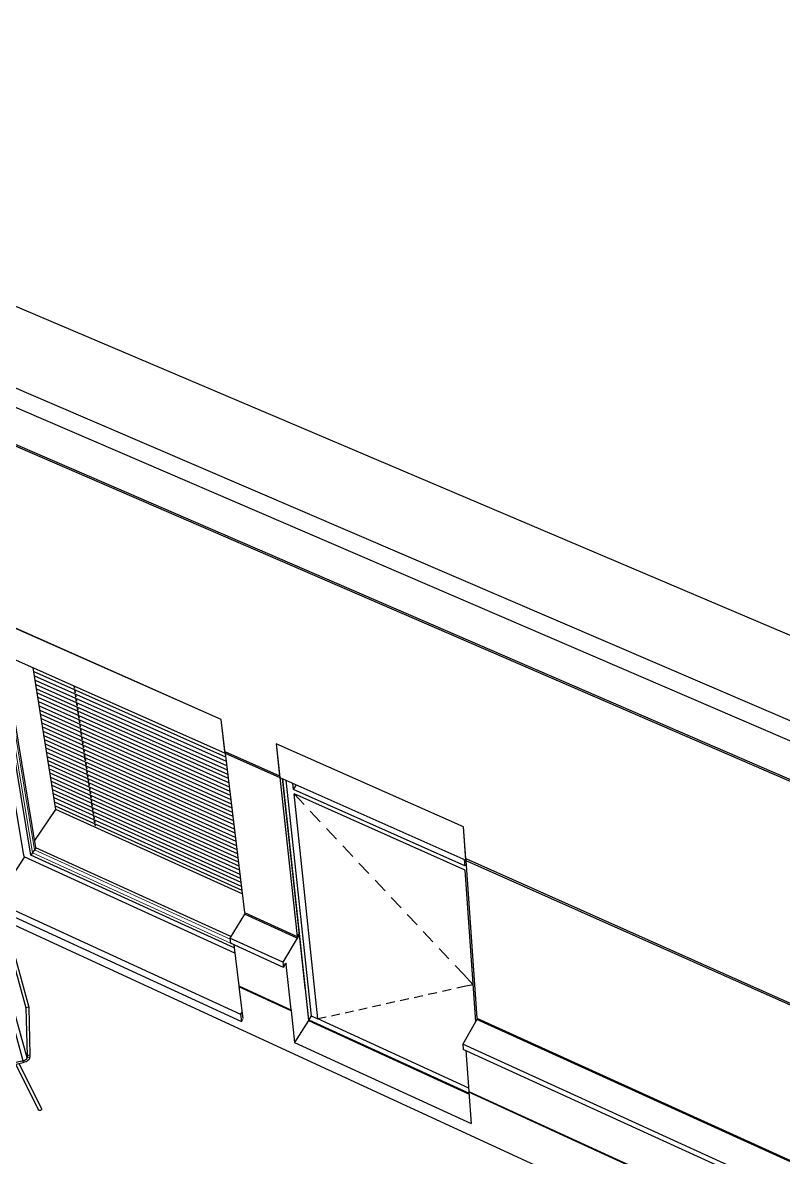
# Model space of a CAD drawing. Header units: millimetres. Extents: x 14050 to 24936, y -11631 to -4577.
# Drawn here: x 18532 to 19801, y -10373 to -8481 of the extents above; entities that cross this region are included whole.
import ezdxf

# ---------------------------------------------------------------- set-up
doc = ezdxf.new("R2010")
doc.units = ezdxf.units.MM
doc.header["$MEASUREMENT"] = 0
for name, color, linetype in [('NewA-Ee_25_10-M_WallsExternal', 7, 'Continuous'), ('NewA-Ee_40_20-M_GeneralFFAndEInternalFixed', 7, 'Continuous'), ('NewA-Ee_40_20-M_GeneralFFAndEInternalMovable', 7, 'Continuous')]:
    doc.layers.add(name, color=color, linetype=linetype)

# ---------------------------------------------------------------- blocks, each defined once
blk = doc.blocks.new('Section Elem_5_1', base_point=(19801.1, -7873.2))
at = {"layer": 'NewA-Ee_25_10-M_WallsExternal', "linetype": 'Continuous'}
for p, q in [((18862.7, -9643), (18430.1, -9451.3)), ((18869.1, -9696.3), (18862.7, -9643)), ((19267, -9822.2), (18954.3, -9683.6)), ((18954.3, -9683.6), (18960.1, -9736.8)), ((18869.1, -9696.3), (18960.1, -9736.8)), ((18869.4, -9699.1), (18960.4, -9739.6)), ((18960.1, -9736.8), (18960.2, -9736.7)), ((18964.5, -9741.3), (18992.9, -10002.3)), ((19009.2, -10143.6), (18965.5, -9741.7)), ((19270.7, -9875), (19267, -9822.2)), ((19270.7, -9875), (19909.4, -10159.3)), ((19270.9, -9877.8), (19909.3, -10162)), ((18901.5, -9964.9), (18989.4, -10004.8)), ((18989.7, -10007.4), (18901.8, -9967.5)), ((18965.5, -10047.7), (18877.5, -10007.6)), ((18990.6, -10002.9), (18992.1, -10003.6)), ((18966.5, -10056.3), (18878.5, -10016.2)), ((18969.7, -10051.3), (18969, -10051)), ((18970.7, -10051.7), (18969.7, -10051.2)), ((18971, -10050.8), (18970.2, -10050.4)), ((18971.1, -10050.1), (18970.6, -10049.9)), ((18892.2, -10087.2), (18979.2, -10127)), ((18892.4, -10088.8), (18898.9, -10141.6)), ((18979.4, -10128.7), (18892.4, -10088.8)), ((18892.7, -10088), (18979.7, -10127.8)), ((18979.2, -10127), (18979.7, -10127.3)), ((19289.3, -10141), (19905.5, -10420.6)), ((19009.2, -10143.6), (19008.3, -10143.2)), ((19905.4, -10423.1), (19289.5, -10143.5)), ((19883, -10465.8), (19265.9, -10184.6)), ((19880.6, -10473.2), (19266.5, -10193.1)), ((19276.1, -10263.1), (21001.1, -11053.6)), ((21000.8, -11055.1), (19276.2, -10264.7)), ((19276.5, -10263.8), (21001.2, -11054.2))]:
    blk.add_line(p, q, dxfattribs=at)
blk = doc.blocks.new('Section Elem_15_1', base_point=(19801.1, -7873.2))
at = {"layer": 'NewA-Ee_25_10-M_WallsExternal', "linetype": 'Continuous'}
for p, q in [((17405.4, -8480.8), (21098.2, -10048.3)), ((17305.3, -8568.5), (21191.3, -10236.5)), ((17327.8, -8609.4), (21184.9, -10269.4))]:
    blk.add_line(p, q, dxfattribs=at)
blk = doc.blocks.new('Section Elem_86_1', base_point=(19801.1, -7873.2))
at = {"layer": 'NewA-Ee_25_10-M_WallsExternal', "linetype": 'Continuous'}
for p, q in [((19267, -9822.2), (18954.3, -9683.6)), ((18954.3, -9683.6), (18960.4, -9739.5)), ((18960.4, -9739.5), (19270.9, -9877.7)), ((18960.5, -9739.5), (18960.4, -9739.6)), ((18960.4, -9739.6), (18989.4, -10004.8)), ((18970.8, -9744.1), (19013.2, -10137.3)), ((18983.5, -9759.6), (18982.4, -9749.3)), ((18983.5, -9759.6), (18988.5, -9752)), ((19269.1, -9886.8), (18983.5, -9759.6)), ((19001.1, -9784.8), (18984.3, -9767)), ((19269.6, -9894.1), (18984.3, -9767)), ((19024.3, -10142.3), (18984.3, -9767)), ((19028.2, -9813.7), (19011.5, -9796)), ((19055.3, -9842.6), (19038.6, -9824.8)), ((19270.9, -9877.7), (19267, -9822.2)), ((19082.3, -9871.3), (19065.7, -9853.6)), ((19268.4, -9876.6), (19269.1, -9886.8)), ((19270.9, -9877.7), (19272.1, -9875.7)), ((19272.2, -9875.7), (19270.9, -9877.8)), ((19109.2, -9900), (19092.6, -9882.4)), ((19287.5, -10147), (19269.6, -9894.1)), ((19269.7, -9894.1), (19269.6, -9894.1)), ((19270.9, -9877.8), (19289.3, -10141)), ((19136.1, -9928.6), (19119.5, -9911)), ((19162.8, -9957.1), (19146.4, -9939.6)), ((19189.5, -9985.5), (19173.1, -9968)), ((18989.7, -10007.4), (18965.5, -10047.7)), ((18991.8, -10001.1), (18989.4, -10004.8)), ((18992.1, -10003.6), (18989.7, -10007.4)), ((18991.8, -10001.1), (18992.1, -10003.6)), ((18992.9, -10002.3), (19002.5, -10090.4)), ((19216.1, -10013.9), (19199.8, -9996.4)), ((19242.7, -10042.1), (19226.4, -10024.8)), ((18965.5, -10047.7), (18966.5, -10056.3)), ((18968, -10053.9), (18966.5, -10056.3)), ((18969.5, -10049.6), (18968, -10053.9)), ((18969.5, -10049.6), (18969.7, -10051.3)), ((18970.5, -10050), (18969.7, -10051.3)), ((18970.9, -10049.8), (18970.5, -10050)), ((18971, -10050.8), (18970.7, -10051.7)), ((18970.7, -10051.7), (18979.2, -10127)), ((18971.1, -10050.1), (18970.9, -10049.8)), ((18971.1, -10050.1), (18971, -10050.8)), ((19266.8, -10067.9), (19252.9, -10053)), ((19283.1, -10085.2), (19266.8, -10067.9)), ((19283.1, -10085.2), (19268.3, -10088.4)), ((19002.5, -10090.4), (19002.7, -10092)), ((19002.7, -10092), (19008.4, -10144.8)), ((19199.2, -10103.7), (19184.8, -10106.9)), ((19222.8, -10098.5), (19208.3, -10101.7)), ((19246.5, -10093.3), (19231.9, -10096.5)), ((19268.3, -10088.4), (19255.7, -10091.2)), ((19129.3, -10119.2), (19115.2, -10122.3)), ((19152.5, -10114), (19138.2, -10117.2)), ((19175.8, -10108.9), (19161.4, -10112.1)), ((18979.6, -10126.9), (18979.2, -10127)), ((18979.7, -10127.8), (18979.4, -10128.7)), ((18979.4, -10128.7), (18985.3, -10181.4)), ((18979.7, -10127.3), (18979.6, -10126.9)), ((18979.7, -10127.3), (18979.7, -10127.8)), ((19013.2, -10137.3), (19009.2, -10143.6)), ((19013.2, -10137.3), (19024.3, -10142.3)), ((19038.1, -10139.3), (19024.3, -10142.4)), ((19060.7, -10134.3), (19046.8, -10137.4)), ((19083.5, -10129.3), (19069.5, -10132.4)), ((19106.3, -10124.2), (19092.2, -10127.4)), ((19290.7, -10141.6), (19289.5, -10143.5)), ((19008.4, -10144.8), (18985.3, -10181.4)), ((19024.3, -10142.3), (19024.4, -10142.3)), ((19275.7, -10257.5), (19024.3, -10142.3)), ((19289.5, -10143.5), (19265.9, -10184.6)), ((19265.9, -10184.6), (19266.5, -10193.1)), ((19271.1, -10195.2), (19276.1, -10263.1)), ((19276.5, -10263.8), (19276.2, -10264.7)), ((19276.2, -10264.7), (19280, -10316.9)), ((19276.6, -10263.3), (19276.5, -10263.8))]:
    blk.add_line(p, q, dxfattribs=at)
blk = doc.blocks.new('Section Elem_133_1', base_point=(19801.1, -7873.2))
at = {"layer": 'NewA-Ee_25_10-M_WallsExternal', "linetype": 'Continuous'}
for p, q in [((18862.7, -9643), (18430.2, -9451.3)), ((18430.2, -9451.3), (18439.9, -9507.8)), ((18439.9, -9507.8), (18869.5, -9699)), ((18439.9, -9507.8), (18439.9, -9507.8)), ((18486, -9776.3), (18439.9, -9507.8)), ((18475.1, -9523.5), (18532, -9862.8)), ((18545.4, -9868.9), (18489.1, -9529.7)), ((18553.7, -9856.8), (18500.7, -9534.9)), ((18586.8, -9793.1), (18549.1, -9556.5)), ((18869.5, -9699), (18862.7, -9643)), ((18869.5, -9699), (18869.4, -9699.1)), ((18869.4, -9699.1), (18901.5, -9964.9)), ((18869.5, -9699), (18870.8, -9697.1)), ((18486.4, -9778.9), (18461.4, -9818)), ((18488.5, -9772.7), (18486, -9776.3)), ((18488.9, -9775.3), (18486.4, -9778.9)), ((18488.5, -9772.7), (18488.9, -9775.3)), ((18489.8, -9774), (18505.1, -9863.2)), ((18551.7, -9844.5), (18586.8, -9793.1)), ((18897.7, -9933.9), (18586.8, -9793.1)), ((18461.4, -9818), (18462.9, -9826.7)), ((18466, -9820.1), (18464.6, -9824.4)), ((18466, -9820.1), (18466.3, -9821.9)), ((18467.2, -9820.6), (18466.3, -9821.9)), ((18467.6, -9820.4), (18467.2, -9820.6)), ((18467.8, -9820.8), (18467.6, -9820.4)), ((18464.6, -9824.4), (18462.9, -9826.7)), ((18467.8, -9821.4), (18467.5, -9822.3)), ((18467.5, -9822.3), (18480.9, -9898.7)), ((18467.8, -9820.8), (18467.8, -9821.4)), ((18553.7, -9856.8), (18545.4, -9868.9)), ((18879, -10005), (18553.7, -9856.8)), ((18534.7, -9871.8), (18486.1, -9946.4)), ((18505.1, -9863.2), (18505.4, -9865)), ((18532, -9862.8), (18533.4, -9871.3)), ((18533.4, -9871.3), (18885.3, -10031.9)), ((18884.3, -10023.5), (18545.4, -9868.9)), ((18481.3, -9898.5), (18480.9, -9898.7)), ((18481.5, -9899.5), (18481.2, -9900.4)), ((18481.5, -9898.9), (18481.3, -9898.5)), ((18481.5, -9898.9), (18481.5, -9899.5)), ((18486.1, -9946.4), (18488.2, -9958.7)), ((18486.1, -9946.4), (18895.2, -10134.5)), ((18488.2, -9958.7), (18896.7, -10146.6)), ((18901.8, -9967.5), (18877.5, -10007.6)), ((18903, -9965.6), (18901.8, -9967.5)), ((18877.5, -10007.6), (18878.5, -10016.2)), ((18883.7, -10018.6), (18892.2, -10087.2)), ((18892.7, -10088), (18892.4, -10088.8)), ((18892.7, -10087.4), (18892.7, -10088)), ((18897.6, -10130.5), (18895.2, -10134.5)), ((18895.2, -10134.5), (18896.7, -10146.6)), ((18896.7, -10146.6), (18899.1, -10142.8))]:
    blk.add_line(p, q, dxfattribs=at)
at = {"layer": 'NewA-Ee_25_10-M_WallsExternal', "color": 44, "linetype": 'Continuous', "lineweight": 13}
for p, q in [((18492.6, -9531.3), (18547.9, -9865.3)), ((18497.2, -9533.3), (18551.2, -9860.4)), ((18547.9, -9865.3), (18878.5, -10016)), ((18551.2, -9860.4), (18877.7, -10009.2))]:
    blk.add_line(p, q, dxfattribs=at)
blk = doc.blocks.new('Section Elem_144_1', base_point=(19801.1, -7873.2))
at = {"layer": 'NewA-Ee_25_10-M_WallsExternal', "linetype": 'Continuous'}
for p, q in [((15662.8, -8670.3), (21033.9, -11144.7)), ((19008.3, -10143.2), (19008.3, -10143.2)), ((19008.4, -10144.8), (19276.4, -10267.7)), ((19009.2, -10143.6), (19276.3, -10266)), ((18985.3, -10181.4), (19280, -10316.9))]:
    blk.add_line(p, q, dxfattribs=at)
blk = doc.blocks.new('Section Elem_150_1', base_point=(19801.1, -7873.2))
at = {"layer": 'NewA-Ee_25_10-M_WallsExternal', "linetype": 'Continuous'}
for p, q in [((17351.8, -8678.7), (21149.5, -10321.3)), ((17352.7, -8681.9), (21148.9, -10324.3))]:
    blk.add_line(p, q, dxfattribs=at)
blk = doc.blocks.new('Section Elem_191_1', base_point=(19801.1, -7873.2))
at = {"layer": 'NewA-Ee_40_20-M_GeneralFFAndEInternalMovable', "linetype": 'Continuous'}
for p, q in [((18505.1, -10081.2), (18505.2, -10008.3)), ((18510, -10007.2), (18505.2, -10008.3)), ((18505.2, -10008.3), (18537.2, -10123.8)), ((18510, -10007.2), (18542.1, -10122.7)), ((18505.2, -10085.1), (18505, -10085.7)), ((18505.2, -10084.8), (18505.1, -10081.2)), ((18505.2, -10084.8), (18505.2, -10085.1)), ((18539, -10207.2), (18505.2, -10084.8)), ((18498.9, -10089.7), (18352.6, -10123.7)), ((18499.5, -10089.6), (18498.9, -10089.7)), ((18532.6, -10212.2), (18498.9, -10089.7)), ((18500.5, -10089.3), (18499.5, -10089.6)), ((18501.6, -10088.8), (18500.5, -10089.3)), ((18502.5, -10088.3), (18501.6, -10088.8)), ((18503.4, -10087.7), (18502.5, -10088.3)), ((18504.1, -10087), (18503.4, -10087.7)), ((18504.6, -10086.4), (18504.1, -10087)), ((18505, -10085.7), (18504.6, -10086.4)), ((18542.1, -10122.7), (18537.2, -10123.8)), ((18542.1, -10122.7), (18543.7, -10202.5)), ((18344.7, -10127.3), (18346.2, -10126.3)), ((18377.1, -10250.6), (18344.7, -10127.3)), ((18346.2, -10126.3), (18347.9, -10125.3)), ((18347.9, -10125.3), (18349.7, -10124.5)), ((18349.7, -10124.5), (18351.6, -10123.9)), ((18351.6, -10123.9), (18352.6, -10123.7)), ((18352.6, -10123.7), (18385.1, -10246.9)), ((18537.2, -10123.8), (18538.9, -10203.7)), ((18532.6, -10212.2), (18385.1, -10246.9)), ((18385.1, -10249.5), (18532.6, -10214.8)), ((18558, -10293.8), (18520.3, -10217.7)), ((18562.8, -10291.8), (18525.6, -10216.4)), ((18532.6, -10212.2), (18533.2, -10212)), ((18532.6, -10214.8), (18532.6, -10212.2)), ((18532.6, -10214.8), (18533.6, -10214.6)), ((18532.6, -10214.7), (18532.6, -10214.8)), ((18533.2, -10212), (18534.3, -10211.7)), ((18533.6, -10214.6), (18535.5, -10213.9)), ((18534.3, -10211.7), (18535.3, -10211.2)), ((18535.3, -10211.2), (18536.3, -10210.7)), ((18535.5, -10213.9), (18537.4, -10213.1)), ((18536.3, -10210.7), (18537.1, -10210.1)), ((18537.1, -10210.1), (18537.8, -10209.4)), ((18537.4, -10213.1), (18539.1, -10212.2)), ((18537.8, -10209.4), (18538.4, -10208.8)), ((18538.4, -10208.8), (18538.8, -10208.1)), ((18538.8, -10208.1), (18539, -10207.5)), ((18543.7, -10202.5), (18538.9, -10203.7)), ((18538.9, -10203.7), (18539, -10207.2)), ((18543.8, -10206), (18539, -10207.2)), ((18539, -10207.5), (18539, -10207.2)), ((18539.1, -10212.2), (18540.5, -10211.1)), ((18540.5, -10211.1), (18541.8, -10210)), ((18541.8, -10210), (18542.8, -10208.9)), ((18542.8, -10208.9), (18543.4, -10207.7)), ((18543.4, -10207.7), (18543.8, -10206.6)), ((18543.7, -10202.5), (18543.8, -10206)), ((18543.8, -10206.6), (18543.8, -10206)), ((18378.6, -10249.5), (18377.1, -10250.6)), ((18380.6, -10251.6), (18377.1, -10250.6)), ((18380.3, -10248.6), (18378.6, -10249.5)), ((18382.1, -10247.8), (18380.3, -10248.6)), ((18381.5, -10251), (18380.6, -10251.6)), ((18382.4, -10250.5), (18381.5, -10251)), ((18384.1, -10247.1), (18382.1, -10247.8)), ((18383.5, -10250), (18382.4, -10250.5)), ((18384.6, -10249.7), (18383.5, -10250)), ((18385.1, -10246.9), (18384.1, -10247.1)), ((18385.1, -10249.5), (18384.6, -10249.7)), ((18385.1, -10249.5), (18385.1, -10246.9)), ((18409.7, -10335.4), (18391.2, -10248.1)), ((18414.8, -10334), (18396.4, -10246.9)), ((18562.8, -10291.8), (18563, -10292.1)), ((18562.9, -10293.3), (18562.8, -10293.7)), ((18563, -10292.9), (18562.9, -10293.3)), ((18563, -10292.1), (18563, -10292.5)), ((18563, -10292.5), (18563, -10292.9)), ((18558.2, -10294.2), (18558, -10293.8)), ((18558.5, -10294.5), (18558.2, -10294.2)), ((18558.8, -10294.7), (18558.5, -10294.5)), ((18559.2, -10294.9), (18558.8, -10294.7)), ((18559.6, -10295), (18559.2, -10294.9)), ((18560.1, -10295.1), (18559.6, -10295)), ((18560.6, -10295.1), (18560.1, -10295.1)), ((18561, -10295), (18560.6, -10295.1)), ((18561.5, -10294.9), (18561, -10295)), ((18561.9, -10294.7), (18561.5, -10294.9)), ((18562.2, -10294.4), (18561.9, -10294.7)), ((18562.5, -10294.1), (18562.2, -10294.4)), ((18562.8, -10293.7), (18562.5, -10294.1)), ((18409.9, -10335.8), (18409.7, -10335.4)), ((18410.1, -10336.1), (18409.9, -10335.8)), ((18410.3, -10336.4), (18410.1, -10336.1)), ((18410.7, -10336.7), (18410.3, -10336.4)), ((18411.1, -10336.9), (18410.7, -10336.7)), ((18411.5, -10337), (18411.1, -10336.9)), ((18411.9, -10337), (18411.5, -10337)), ((18412.4, -10337), (18411.9, -10337)), ((18412.8, -10336.9), (18412.4, -10337)), ((18413.3, -10336.8), (18412.8, -10336.9)), ((18413.7, -10336.5), (18413.3, -10336.8)), ((18414, -10336.3), (18413.7, -10336.5)), ((18414.3, -10335.9), (18414, -10336.3)), ((18414.6, -10335.6), (18414.3, -10335.9)), ((18414.7, -10335.2), (18414.6, -10335.6)), ((18414.8, -10334.8), (18414.7, -10335.2)), ((18414.8, -10334), (18414.8, -10334.4)), ((18414.8, -10334.4), (18414.8, -10334.8))]:
    blk.add_line(p, q, dxfattribs=at)
blk = doc.blocks.new('Section Elem_195_1', base_point=(19801.1, -7873.2))
at = {"layer": 'NewA-Ee_40_20-M_GeneralFFAndEInternalFixed', "linetype": 'Continuous'}
for p, q in [((18550.2, -9562.9), (18870.2, -9705.4)), ((18551.3, -9570.1), (18871.1, -9712.5)), ((18552.4, -9577.2), (18871.9, -9719.7)), ((18553.6, -9584.4), (18872.8, -9726.8)), ((18554.7, -9591.6), (18873.6, -9733.9)), ((18618.2, -9591.5), (18617.5, -9586.9)), ((18618.7, -9590.9), (18618.2, -9587.2)), ((18619.3, -9598.7), (18618.5, -9593.3)), ((18555.9, -9598.7), (18874.5, -9741)), ((18557, -9605.9), (18875.3, -9748.1)), ((18619.8, -9598.1), (18619.1, -9593.6)), ((18620.4, -9605.8), (18619.6, -9600.5)), ((18620.9, -9605.2), (18620.2, -9600.8)), ((18621.5, -9613), (18620.6, -9607.7)), ((18622, -9612.4), (18621.3, -9607.9)), ((18558.1, -9613), (18876.2, -9755.2)), ((18559.2, -9620.1), (18877, -9762.2)), ((18560.4, -9627.2), (18877.9, -9769.2)), ((18622.5, -9620.2), (18621.7, -9614.8)), ((18623.1, -9619.6), (18622.4, -9615.1)), ((18623.6, -9627.3), (18622.8, -9622)), ((18624.1, -9626.7), (18623.5, -9622.3)), ((18624.7, -9634.4), (18623.9, -9629.1)), ((18625.2, -9633.8), (18624.5, -9629.4)), ((18561.5, -9634.3), (18878.7, -9776.3)), ((18562.6, -9641.3), (18879.6, -9783.3)), ((18563.7, -9648.4), (18880.4, -9790.3)), ((18625.8, -9641.5), (18625, -9636.2)), ((18626.3, -9640.9), (18625.6, -9636.5)), ((18626.8, -9648.6), (18626, -9643.3)), ((18627.3, -9648), (18626.7, -9643.6)), ((18564.9, -9655.4), (18881.3, -9797.3)), ((18566, -9662.5), (18882.1, -9804.3)), ((18627.9, -9655.7), (18627.1, -9650.4)), ((18628.4, -9655.1), (18627.7, -9650.7)), ((18629, -9662.8), (18628.2, -9657.5)), ((18629.5, -9662.2), (18628.8, -9657.8)), ((18630, -9669.8), (18629.2, -9664.6)), ((18630.5, -9669.2), (18629.9, -9664.9)), ((18567.1, -9669.5), (18882.9, -9811.2)), ((18568.2, -9676.5), (18883.8, -9818.2)), ((18569.3, -9683.5), (18884.6, -9825.1)), ((18631.1, -9676.9), (18630.3, -9671.6)), ((18631.6, -9676.3), (18630.9, -9671.9)), ((18632.2, -9683.9), (18631.4, -9678.7)), ((18632.7, -9683.3), (18632, -9679)), ((18633.2, -9690.9), (18632.4, -9685.7)), ((18633.7, -9690.3), (18633.1, -9686)), ((18570.4, -9690.4), (18885.5, -9832.1)), ((18571.5, -9697.4), (18886.3, -9839)), ((18572.7, -9704.4), (18887.1, -9845.9)), ((18634.3, -9698), (18633.5, -9692.7)), ((18634.8, -9697.4), (18634.1, -9693)), ((18635.3, -9705), (18634.5, -9699.7)), ((18635.8, -9704.4), (18635.2, -9700)), ((18636.4, -9711.9), (18635.6, -9706.7)), ((18636.9, -9711.3), (18636.2, -9707)), ((18573.8, -9711.3), (18888, -9852.8)), ((18574.9, -9718.2), (18888.8, -9859.6)), ((18576, -9725.2), (18889.6, -9866.5)), ((18637.4, -9718.9), (18636.6, -9713.7)), ((18637.9, -9718.3), (18637.3, -9714)), ((18638.5, -9725.9), (18637.7, -9720.7)), ((18639, -9725.3), (18638.3, -9721)), ((18577.1, -9732.1), (18890.4, -9873.4)), ((18578.1, -9739), (18891.3, -9880.2)), ((18639.5, -9732.8), (18638.7, -9727.6)), ((18640, -9732.2), (18639.4, -9727.9)), ((18640.6, -9739.7), (18639.8, -9734.6)), ((18641.1, -9739.1), (18640.4, -9734.9)), ((18641.6, -9746.7), (18640.8, -9741.5)), ((18642.1, -9746.1), (18641.5, -9741.8)), ((18579.2, -9745.8), (18892.1, -9887)), ((18580.3, -9752.7), (18892.9, -9893.8)), ((18581.4, -9759.6), (18893.7, -9900.6)), ((18642.7, -9753.6), (18641.9, -9748.4)), ((18643.2, -9753), (18642.5, -9748.7)), ((18643.7, -9760.5), (18642.9, -9755.3)), ((18644.2, -9759.9), (18643.6, -9755.6)), ((18644.7, -9767.3), (18644, -9762.2)), ((18645.2, -9766.8), (18644.6, -9762.5)), ((18582.5, -9766.4), (18894.5, -9907.4)), ((18583.6, -9773.2), (18895.4, -9914.2)), ((18584.7, -9780), (18896.2, -9921)), ((18645.8, -9774.2), (18645, -9769.1)), ((18646.3, -9773.6), (18645.6, -9769.4)), ((18646.8, -9781.1), (18646, -9776)), ((18647.3, -9780.5), (18646.7, -9776.3)), ((18585.8, -9786.9), (18897, -9927.7)), ((18647.8, -9787.9), (18647.1, -9782.8)), ((18648.4, -9787.3), (18647.7, -9783.1)), ((18648.9, -9794.8), (18648.1, -9789.7)), ((18649.4, -9794.2), (18648.8, -9790)), ((18649.9, -9801.6), (18649.1, -9796.5)), ((18650.4, -9801), (18649.8, -9796.8)), ((18650.9, -9808.4), (18650.2, -9803.3)), ((18651.4, -9807.8), (18650.8, -9803.6)), ((18652, -9815.2), (18651.2, -9810.1)), ((18652.5, -9814.6), (18651.8, -9810.4)), ((18652.6, -9819.5), (18652.2, -9816.9)), ((18652.6, -9819.5), (18652.9, -9819.6)), ((18653.2, -9819.2), (18652.9, -9817.2)), ((18652.9, -9819.6), (18653.1, -9819.5)), ((18653.1, -9819.5), (18653.2, -9819.2))]:
    blk.add_line(p, q, dxfattribs=at)

msp = doc.modelspace()

# ---------------------------------------------------------------- block references
at = {"layer": 'NewA-Ee_25_10-M_WallsExternal', "lineweight": 0}
for name in ['Section Elem_15_1', 'Section Elem_150_1', 'Section Elem_144_1', 'Section Elem_5_1', 'Section Elem_133_1', 'Section Elem_86_1']:
    msp.add_blockref(name, (19801.1, -7873.2), dxfattribs=at)
at = {"layer": 'NewA-Ee_40_20-M_GeneralFFAndEInternalFixed', "lineweight": 0}
msp.add_blockref('Section Elem_195_1', (19801.1, -7873.2), dxfattribs=at)
at = {"layer": 'NewA-Ee_40_20-M_GeneralFFAndEInternalMovable', "lineweight": 0}
msp.add_blockref('Section Elem_191_1', (19801.1, -7873.2), dxfattribs=at)

doc.saveas('drawing.dxf')
